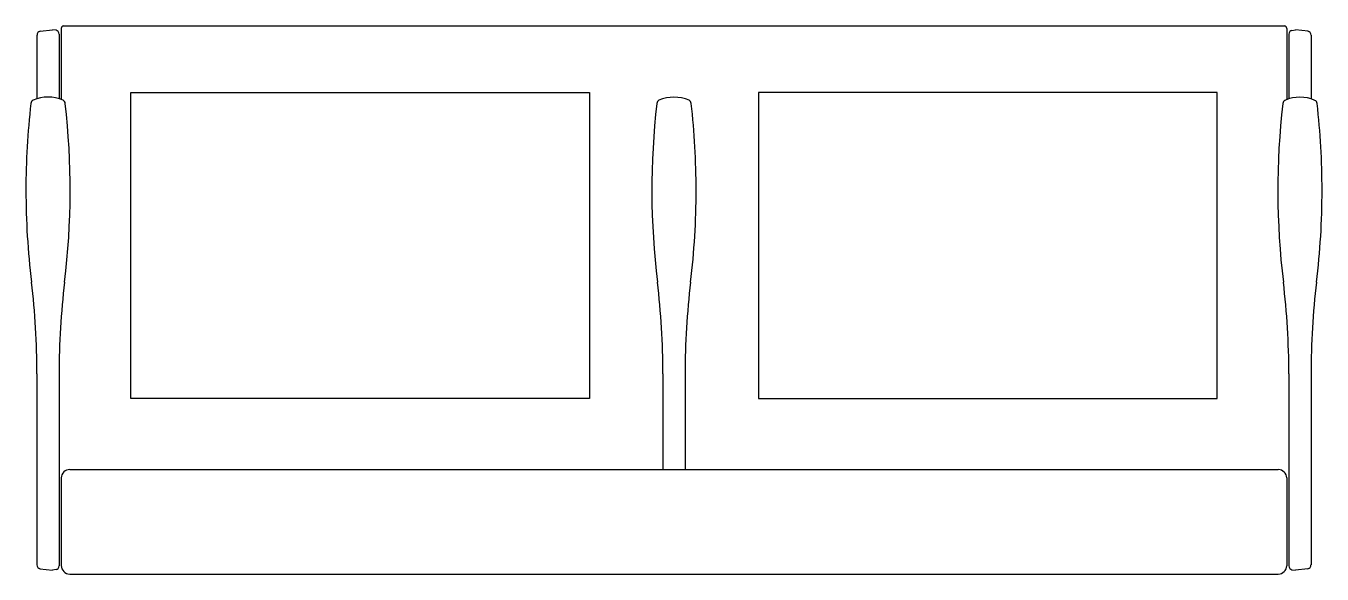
# Model space of a CAD drawing. Extents: x -2.54 to 2.54, y -1.07 to 1.07.
import ezdxf

# ---------------------------------------------------------------- set-up
doc = ezdxf.new("R2010")
doc.units = 0
doc.header["$LTSCALE"] = 0.01
doc.header["$MEASUREMENT"] = 0
doc.layers.get('0').update_dxf_attribs({"lineweight": 20})

msp = doc.modelspace()

# ---------------------------------------------------------------- linework, layer by layer
at = {"color": 0, "linetype": 'ByBlock', "lineweight": -2}
for p, q in [((-2.3958, 1.0746), (2.3959, 1.0744)), ((-2.5, 1.0382), (-2.5, 0.7889)), ((-2.4881, 1.0538), (-2.4392, 1.0589)), ((-2.425, 1.0575), (-2.4392, 1.0589)), ((-2.4132, 1.0419), (-2.4132, 0.7889)), ((-2.4045, 1.0642), (-2.4045, 0.7859)), ((2.4046, 1.064), (2.4045, 0.7857)), ((2.4132, 1.0417), (2.4132, 0.7887)), ((2.4251, 1.0573), (2.4393, 1.0588)), ((2.4882, 1.0536), (2.4393, 1.0588)), ((2.5, 1.038), (2.5, 0.7887)), ((-2.5, -0.2898), (-2.5, -1.038)), ((-2.4132, -0.2898), (-2.4132, -1.0417)), ((-0.0434, -0.2899), (-0.0434, -0.6649)), ((0.0434, -0.2899), (0.0434, -0.6649)), ((2.4132, -0.29), (2.4132, -1.0419)), ((2.5, -0.29), (2.5, -1.0382)), ((-2.4045, -0.6976), (-2.4046, -1.0416)), ((-2.3717, -0.6648), (2.3717, -0.665)), ((2.4045, -0.6978), (2.4045, -1.0418)), ((-2.5, -0.7712), (-2.5, -0.9963)), ((2.5, -0.7714), (2.5, -0.9965)), ((-2.4882, -1.0536), (-2.4393, -1.0588)), ((-2.4251, -1.0573), (-2.4393, -1.0588)), ((2.425, -1.0575), (2.4392, -1.0589)), ((2.4881, -1.0538), (2.4392, -1.0589)), ((-2.3717, -1.0744), (2.3717, -1.0746)), ((2.0468, -1.0746), (2.0468, -1.0746))]:
    msp.add_line(p, q, dxfattribs=at)
for points in [[(-2.1316, -0.3859), (-2.1316, 0.8141), (-0.3316, 0.8141), (-0.3316, -0.3859)], [(2.1316, -0.3859), (2.1316, 0.8141), (0.3316, 0.8141), (0.3316, -0.3859)]]:
    msp.add_lwpolyline(points, close=True, dxfattribs=at)
for centre, start, end in [((-2.3717, -0.6976), 89.9978, 179.9978), ((2.3717, -0.6978), 359.9978, 89.9978), ((-2.3717, -1.0416), 179.9978, 269.9978), ((2.3717, -1.0418), 269.9978, 359.9978)]:
    msp.add_arc(centre, 0.0328, start, end, dxfattribs=at)
for centre, major_axis, start_param, end_param in [((-2.3958, 1.0642), (0, -0.0104), 3.141593, 4.712389), ((2.3959, 1.064), (0, -0.0104), 1.570796, 3.141593), ((-2.4869, 1.0382), (0, -0.0156), 3.228859, 4.712389), ((-2.4262, 1.0419), (0, -0.0156), 1.570796, 3.054326), ((2.4263, 1.0417), (0, -0.0156), 3.228859, 4.712389), ((2.487, 1.038), (0, -0.0156), 1.570796, 3.054326), ((-0.4601, 0.4305), (-0.0001, -2.5021), 4.576134, 4.712389), ((-2.5111, 0.7683), (0, -0.0157), 3.488331, 4.576134), ((-2.4566, 0.587), (0, -0.2085), 2.794854, 3.488331), ((-2.402, 0.7683), (0, -0.0157), 1.707051, 2.794854), ((-4.4531, 0.4307), (-0.0001, -2.5021), 1.426333, 1.707051), ((1.9965, 0.4304), (-0.0001, -2.5021), 4.576134, 4.856852), ((-0.0545, 0.7682), (0, -0.0157), 3.488331, 4.576134), ((0, 0.5869), (0, -0.2085), 2.794854, 3.488331), ((0.0546, 0.7682), (0, -0.0157), 1.707051, 2.794854), ((-1.9965, 0.4306), (-0.0001, -2.5021), 1.570796, 1.707051), ((4.4531, 0.4303), (-0.0001, -2.5021), 4.576134, 4.856852), ((2.4021, 0.7682), (0, -0.0157), 3.488331, 4.576134), ((2.4566, 0.5868), (0, -0.2085), 2.794854, 3.488331), ((2.5112, 0.7681), (0, -0.0157), 1.707051, 2.794854), ((0.4601, 0.4305), (-0.0001, -2.5021), 1.570796, 1.707051), ((-0.4601, 0.4305), (-0.0001, -2.5021), 4.712389, 4.856852), ((-1.9965, 0.4306), (-0.0001, -2.5021), 1.426333, 1.570796), ((0.4601, 0.4305), (-0.0001, -2.5021), 1.426333, 1.570796), ((-4.5833, -0.2897), (-0.0001, -2.5021), 1.570796, 1.715259), ((-0.3299, -0.2899), (-0.0001, -2.5021), 4.567926, 4.712389), ((-2.1267, -0.2898), (-0.0001, -2.5021), 1.570796, 1.715259), ((2.1267, -0.29), (-0.0001, -2.5021), 4.567926, 4.712389), ((0.3298, -0.2899), (-0.0001, -2.5021), 1.570796, 1.715259), ((4.5833, -0.2901), (-0.0001, -2.5021), 4.567926, 4.712389), ((-2.487, -1.038), (0, -0.0156), 4.712389, 6.195919), ((-2.4263, -1.0417), (0, -0.0156), 0.087266, 1.570796), ((2.4262, -1.0419), (0, -0.0156), 4.712389, 6.195919), ((2.4869, -1.0382), (0, -0.0156), 0.087266, 1.570796)]:
    msp.add_ellipse(centre, major_axis=major_axis, ratio=0.832626, start_param=start_param, end_param=end_param, dxfattribs=at)

doc.saveas('drawing.dxf')
